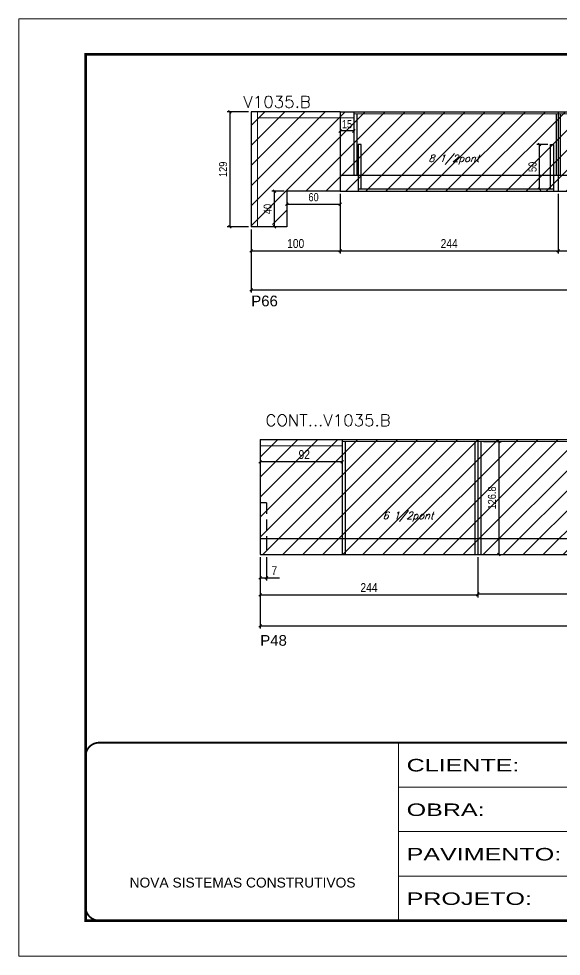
# Model space of a CAD drawing. Extents: x -20960 to -5926, y -2106 to 21915.
# Drawn here: x -7452 to -6844, y 10528 to 11578 of the extents above; entities that cross this region are included whole.
import ezdxf

# ---------------------------------------------------------------- set-up
doc = ezdxf.new("R2010")
doc.units = 0
for name, pattern in [('CONTINUO', [0]), ('DASHED', [0.75, 0.5, -0.25]), ('HIDDEN', [0.375, 0.25, -0.125])]:
    doc.linetypes.add(name, pattern=pattern)
for name, color, linetype in [('5', 5, 'Continuous'), ('COTA', 241, 'Continuous'), ('Painéis', 200, 'Continuous'), ('Reaproveitamento', 251, 'Continuous'), ('SARR_2.2x7', 40, 'Continuous'), ('SARR_3.5x7', 81, 'Continuous'), ('texto', 7, 'Continuous')]:
    doc.layers.add(name, color=color, linetype=linetype)
for name, color, linetype, lineweight in [('Folhas', 255, 'Continuous', 9), ('Sarr 2.2x7', 40, 'Continuous', 9), ('SARRAFO DE PRESSAO', 251, 'DASHED', 9), ('Texto Seção', 7, 'Continuous', 15)]:
    doc.layers.add(name, color=color, linetype=linetype, lineweight=lineweight)
doc.styles.add('ARIAL', font='arial.ttf')
doc.styles.add('COTA TECNICA', font='techl___.ttf', dxfattribs={"height": 10})
doc.styles.add('COTA TECNICA-50', font='techl___.ttf', dxfattribs={"height": 9})
doc.styles.add('REGUA-120', font='ROMANS.shx', dxfattribs={"height": 15})
doc.styles.add('Romans', font='romans.shx')
doc.styles.get("Standard").update_dxf_attribs({"font": 'arial.ttf'})
doc.styles.add('Tecnologia', font='')
doc.styles.get('Tecnologia').set_extended_font_data('Forgotten Futurist')
doc.dimstyles.new('COTA PAINEL-50', dxfattribs={"dimtxt": 9, "dimasz": 3, "dimexe": 3, "dimexo": 3, "dimgap": 3, "dimtad": 1, "dimdec": 1, "dimzin": 12, "dimdsep": 46, "dimtxsty": 'COTA TECNICA-50', "dimblk1": 'OBLIQUE', "dimblk2": 'OBLIQUE', "dimsah": 1, "dimcen": 0.9, "dimclrd": 4, "dimclre": 4, "dimclrt": 240, "dimadec": 1, "dimazin": 3, "dimtfac": 1, "dimtdec": 1, "dimtmove": 0, "dimatfit": 3, "dimfxl": 1, "dimtolj": 1, "dimtzin": 12, "dimarcsym": 0})
doc.dimstyles.new('PAINEL', dxfattribs={"dimtxt": 10, "dimasz": 3, "dimexe": 3, "dimexo": 3, "dimgap": 3, "dimtad": 1, "dimdec": 1, "dimzin": 12, "dimdsep": 46, "dimtxsty": 'COTA TECNICA', "dimblk1": 'OBLIQUE', "dimblk2": 'OBLIQUE', "dimsah": 1, "dimcen": 0.9, "dimclrd": 4, "dimclre": 4, "dimclrt": 240, "dimadec": 1, "dimazin": 3, "dimtfac": 1, "dimtdec": 1, "dimtmove": 0, "dimatfit": 3, "dimfxl": 1, "dimtolj": 1, "dimtzin": 12, "dimarcsym": 0})

# ---------------------------------------------------------------- blocks, each defined once
blk = doc.blocks.new('9999999999')
at = {"color": 30, "linetype": 'CONTINUO'}
for p, q in [((98564.6, 34230.2), (98564.6, 34429.4)), ((98564.6, 34379.6), (99584, 34379.6)), ((98564.6, 34329.8), (99488, 34329.8)), ((98564.6, 34280), (99488, 34280))]:
    blk.add_line(p, q, dxfattribs=at)
at = {"color": 30, "linetype": 'CONTINUO', "const_width": 2}
blk.add_lwpolyline([(99584, 34230.2), (99584, 34414.4, 0.414214), (99569, 34429.4), (98229, 34429.4, 0.414214), (98214, 34414.4), (98214, 34245.2, 0.414214), (98229, 34230.2), (99584, 34230.2)], format="xyb", dxfattribs=at)
at = {"layer": 'Folhas'}
blk.add_lwpolyline([(98139, 34190.2), (99624, 34190.2), (99624, 35240.2), (98139, 35240.2)], close=True, dxfattribs=at)
at = {"layer": 'Folhas', "color": 30, "const_width": 3}
blk.add_lwpolyline([(98214, 34230.2), (99584, 34230.2), (99584, 35200.2), (98214, 35200.2)], close=True, dxfattribs=at)
at = {"color": 7, "linetype": 'Continuous', "ltscale": 5, "style": 'ARIAL'}
blk.add_text('NOVA SISTEMAS CONSTRUTIVOS', height=11.059, dxfattribs=at).set_placement((98263.2, 34267.2))
at = {"layer": 'Folhas', "color": 7, "style": 'Tecnologia', "width": 1.5}
for s, p in [('CLIENTE:', (98573.7, 34397.2)), ('OBRA:', (98573.7, 34347.3)), ('PAVIMENTO:', (98573.7, 34297.5)), ('PROJETO:', (98573.7, 34247.7))]:
    blk.add_text(s, height=14, dxfattribs=at).set_placement(p)
blk = doc.blocks.new('_Oblique')
at = {"color": 0, "linetype": 'ByBlock', "lineweight": -2}
blk.add_line((-0.5, -0.5), (0.5, 0.5), dxfattribs=at)
blk = doc.blocks.new('*D7657')
at = {"layer": 'COTA', "color": 4, "linetype": 'ByBlock', "lineweight": -2, "transparency": 16777216}
for p, q in [((-7091.6, 11382.1), (-7091.6, 11315.3)), ((-6847.6, 11382.1), (-6847.6, 11315.3)), ((-7091.6, 11318.3), (-6847.6, 11318.3))]:
    blk.add_line(p, q, dxfattribs=at)
at = {"layer": 'Defpoints', "color": 0, "linetype": 'ByBlock', "transparency": 16777216}
for p in [(-7091.6, 11385.1), (-6847.6, 11385.1), (-6847.6, 11318.3)]:
    blk.add_point(p, dxfattribs=at)
at = {"layer": 'COTA', "color": 4, "linetype": 'ByBlock', "lineweight": -2, "transparency": 16777216, "xscale": 3, "yscale": 3, "zscale": 3, "rotation": 180}
blk.add_blockref('_Oblique', (-7091.6, 11318.3), dxfattribs=at)
at = {"layer": 'COTA', "color": 4, "linetype": 'ByBlock', "lineweight": -2, "transparency": 16777216, "xscale": 3, "yscale": 3, "zscale": 3}
blk.add_blockref('_Oblique', (-6847.6, 11318.3), dxfattribs=at)
at = {"layer": 'COTA', "color": 240, "linetype": 'ByBlock', "transparency": 16777216, "insert": (-6969.6, 11326.4), "char_height": 10, "attachment_point": 5, "style": 'COTA TECNICA'}
blk.add_mtext('\\A1;244', dxfattribs=at)
blk = doc.blocks.new('*D7658')
at = {"layer": 'COTA', "color": 4, "linetype": 'ByBlock', "lineweight": -2, "transparency": 16777216}
for p, q in [((-6847.6, 11382.1), (-6847.6, 11315.3)), ((-6603.6, 11382.1), (-6603.6, 11315.3)), ((-6847.6, 11318.3), (-6603.6, 11318.3))]:
    blk.add_line(p, q, dxfattribs=at)
at = {"layer": 'Defpoints', "color": 0, "linetype": 'ByBlock', "transparency": 16777216}
for p in [(-6847.6, 11385.1), (-6603.6, 11385.1), (-6603.6, 11318.3)]:
    blk.add_point(p, dxfattribs=at)
at = {"layer": 'COTA', "color": 4, "linetype": 'ByBlock', "lineweight": -2, "transparency": 16777216, "xscale": 3, "yscale": 3, "zscale": 3, "rotation": 180}
blk.add_blockref('_Oblique', (-6847.6, 11318.3), dxfattribs=at)
at = {"layer": 'COTA', "color": 4, "linetype": 'ByBlock', "lineweight": -2, "transparency": 16777216, "xscale": 3, "yscale": 3, "zscale": 3}
blk.add_blockref('_Oblique', (-6603.6, 11318.3), dxfattribs=at)
at = {"layer": 'COTA', "color": 240, "linetype": 'ByBlock', "transparency": 16777216, "insert": (-6725.6, 11326.4), "char_height": 10, "attachment_point": 5, "style": 'COTA TECNICA'}
blk.add_mtext('\\A1;244', dxfattribs=at)
blk = doc.blocks.new('*D7660')
at = {"layer": 'COTA', "color": 4, "linetype": 'ByBlock', "lineweight": -2, "transparency": 16777216}
for p, q in [((-6165.6, 11382.1), (-6165.6, 11271.5)), ((-7191.6, 11342.1), (-7191.6, 11271.5)), ((-7191.6, 11274.5), (-6165.6, 11274.5))]:
    blk.add_line(p, q, dxfattribs=at)
at = {"layer": 'Defpoints', "color": 0, "linetype": 'ByBlock', "transparency": 16777216}
for p in [(-6165.6, 11385.1), (-7191.6, 11345.1), (-6165.6, 11274.5)]:
    blk.add_point(p, dxfattribs=at)
at = {"layer": 'COTA', "color": 4, "linetype": 'ByBlock', "lineweight": -2, "transparency": 16777216, "xscale": 3, "yscale": 3, "zscale": 3, "rotation": 180}
blk.add_blockref('_Oblique', (-7191.6, 11274.5), dxfattribs=at)
at = {"layer": 'COTA', "color": 4, "linetype": 'ByBlock', "lineweight": -2, "transparency": 16777216, "xscale": 3, "yscale": 3, "zscale": 3}
blk.add_blockref('_Oblique', (-6165.6, 11274.5), dxfattribs=at)
at = {"layer": 'COTA', "color": 240, "linetype": 'ByBlock', "transparency": 16777216, "insert": (-6678.6, 11282.6), "char_height": 10, "attachment_point": 5, "style": 'COTA TECNICA'}
blk.add_mtext('\\A1;1026', dxfattribs=at)
blk = doc.blocks.new('*D7662')
at = {"layer": 'COTA', "color": 4, "linetype": 'ByBlock', "lineweight": -2, "transparency": 16777216}
for p, q in [((-7181.5, 10975.1), (-7181.5, 10930)), ((-6937.5, 10975.1), (-6937.5, 10930)), ((-7181.5, 10933), (-6937.5, 10933))]:
    blk.add_line(p, q, dxfattribs=at)
at = {"layer": 'Defpoints', "color": 0, "linetype": 'ByBlock', "transparency": 16777216}
for p in [(-7181.5, 10978.1), (-6937.5, 10978.1), (-6937.5, 10933)]:
    blk.add_point(p, dxfattribs=at)
at = {"layer": 'COTA', "color": 4, "linetype": 'ByBlock', "lineweight": -2, "transparency": 16777216, "xscale": 3, "yscale": 3, "zscale": 3, "rotation": 180}
blk.add_blockref('_Oblique', (-7181.5, 10933), dxfattribs=at)
at = {"layer": 'COTA', "color": 4, "linetype": 'ByBlock', "lineweight": -2, "transparency": 16777216, "xscale": 3, "yscale": 3, "zscale": 3}
blk.add_blockref('_Oblique', (-6937.5, 10933), dxfattribs=at)
at = {"layer": 'COTA', "color": 240, "linetype": 'ByBlock', "transparency": 16777216, "insert": (-7059.5, 10941.1), "char_height": 10, "attachment_point": 5, "style": 'COTA TECNICA'}
blk.add_mtext('\\A1;244', dxfattribs=at)
blk = doc.blocks.new('*D7663')
at = {"layer": 'COTA', "color": 4, "linetype": 'ByBlock', "lineweight": -2, "transparency": 16777216}
for p, q in [((-7181.5, 10975.1), (-7181.5, 10895.3)), ((-6387.5, 10975.1), (-6387.5, 10895.3)), ((-7181.5, 10898.3), (-6387.5, 10898.3))]:
    blk.add_line(p, q, dxfattribs=at)
at = {"layer": 'Defpoints', "color": 0, "linetype": 'ByBlock', "transparency": 16777216}
for p in [(-7181.5, 10978.1), (-6387.5, 10978.1), (-6387.5, 10898.3)]:
    blk.add_point(p, dxfattribs=at)
at = {"layer": 'COTA', "color": 4, "linetype": 'ByBlock', "lineweight": -2, "transparency": 16777216, "xscale": 3, "yscale": 3, "zscale": 3, "rotation": 180}
blk.add_blockref('_Oblique', (-7181.5, 10898.3), dxfattribs=at)
at = {"layer": 'COTA', "color": 4, "linetype": 'ByBlock', "lineweight": -2, "transparency": 16777216, "xscale": 3, "yscale": 3, "zscale": 3}
blk.add_blockref('_Oblique', (-6387.5, 10898.3), dxfattribs=at)
at = {"layer": 'COTA', "color": 240, "linetype": 'ByBlock', "transparency": 16777216, "insert": (-6784.5, 10906.4), "char_height": 10, "attachment_point": 5, "style": 'COTA TECNICA'}
blk.add_mtext('\\A1;794', dxfattribs=at)
blk = doc.blocks.new('*D7664')
at = {"layer": 'COTA', "color": 4, "linetype": 'ByBlock', "lineweight": -2, "transparency": 16777216}
for p, q in [((-6937.5, 10975.1), (-6937.5, 10931)), ((-6693.5, 10975.1), (-6693.5, 10931)), ((-6937.5, 10934), (-6693.5, 10934))]:
    blk.add_line(p, q, dxfattribs=at)
at = {"layer": 'Defpoints', "color": 0, "linetype": 'ByBlock', "transparency": 16777216}
for p in [(-6937.5, 10978.1), (-6693.5, 10978.1), (-6693.5, 10934)]:
    blk.add_point(p, dxfattribs=at)
at = {"layer": 'COTA', "color": 4, "linetype": 'ByBlock', "lineweight": -2, "transparency": 16777216, "xscale": 3, "yscale": 3, "zscale": 3, "rotation": 180}
blk.add_blockref('_Oblique', (-6937.5, 10934), dxfattribs=at)
at = {"layer": 'COTA', "color": 4, "linetype": 'ByBlock', "lineweight": -2, "transparency": 16777216, "xscale": 3, "yscale": 3, "zscale": 3}
blk.add_blockref('_Oblique', (-6693.5, 10934), dxfattribs=at)
at = {"layer": 'COTA', "color": 240, "linetype": 'ByBlock', "transparency": 16777216, "insert": (-6815.5, 10942.1), "char_height": 10, "attachment_point": 5, "style": 'COTA TECNICA'}
blk.add_mtext('\\A1;244', dxfattribs=at)
blk = doc.blocks.new('*D7667')
at = {"layer": 'COTA', "color": 4, "lineweight": -2, "ltscale": 25, "transparency": 16777216}
for p, q in [((-7091.6, 11359.1), (-7091.6, 11315.3)), ((-7191.6, 11342.1), (-7191.6, 11315.3)), ((-7191.6, 11318.3), (-7091.6, 11318.3))]:
    blk.add_line(p, q, dxfattribs=at)
at = {"layer": 'Defpoints', "color": 0, "ltscale": 25, "transparency": 16777216}
for p in [(-7091.6, 11362.1), (-7191.6, 11345.1), (-7091.6, 11318.3)]:
    blk.add_point(p, dxfattribs=at)
at = {"layer": 'COTA', "color": 4, "lineweight": -2, "ltscale": 25, "transparency": 16777216, "xscale": 3, "yscale": 3, "zscale": 3, "rotation": 180}
blk.add_blockref('_Oblique', (-7191.6, 11318.3), dxfattribs=at)
at = {"layer": 'COTA', "color": 4, "lineweight": -2, "ltscale": 25, "transparency": 16777216, "xscale": 3, "yscale": 3, "zscale": 3}
blk.add_blockref('_Oblique', (-7091.6, 11318.3), dxfattribs=at)
at = {"layer": 'COTA', "color": 240, "ltscale": 25, "transparency": 16777216, "insert": (-7141.6, 11326.4), "char_height": 10, "attachment_point": 5, "style": 'COTA TECNICA'}
blk.add_mtext('\\A1;100', dxfattribs=at)
blk = doc.blocks.new('*D7722')
at = {"layer": 'COTA', "color": 4, "lineweight": -2, "ltscale": 25, "transparency": 16777216}
for p, q in [((-7181.5, 11097.1), (-7181.5, 11079)), ((-7089.5, 11097.1), (-7089.5, 11079)), ((-7089.5, 11082), (-7181.5, 11082))]:
    blk.add_line(p, q, dxfattribs=at)
at = {"layer": 'Defpoints', "color": 0, "ltscale": 25, "transparency": 16777216}
for p in [(-7181.5, 11100.1), (-7089.5, 11100.1), (-7181.5, 11082)]:
    blk.add_point(p, dxfattribs=at)
at = {"layer": 'COTA', "color": 4, "lineweight": -2, "ltscale": 25, "transparency": 16777216, "xscale": 3, "yscale": 3, "zscale": 3, "rotation": 180}
blk.add_blockref('_Oblique', (-7181.5, 11082), dxfattribs=at)
at = {"layer": 'COTA', "color": 4, "lineweight": -2, "ltscale": 25, "transparency": 16777216, "xscale": 3, "yscale": 3, "zscale": 3}
blk.add_blockref('_Oblique', (-7089.5, 11082), dxfattribs=at)
at = {"layer": 'COTA', "color": 240, "ltscale": 25, "transparency": 16777216, "insert": (-7132, 11090.1), "char_height": 10, "attachment_point": 5, "style": 'COTA TECNICA'}
blk.add_mtext('\\A1;92', dxfattribs=at)
blk = doc.blocks.new('*D7668')
at = {"layer": 'COTA', "color": 4, "lineweight": -2, "ltscale": 25, "transparency": 16777216}
for p, q in [((-7181.5, 10975.1), (-7181.5, 10949)), ((-7174.5, 10975.1), (-7174.5, 10949)), ((-7181.5, 10952), (-7174.5, 10952)), ((-7174.5, 10952), (-7159.8, 10952))]:
    blk.add_line(p, q, dxfattribs=at)
at = {"layer": 'Defpoints', "color": 0, "ltscale": 25, "transparency": 16777216}
for p in [(-7181.5, 10978.1), (-7174.5, 10978.1), (-7174.5, 10952)]:
    blk.add_point(p, dxfattribs=at)
at = {"layer": 'COTA', "color": 4, "lineweight": -2, "ltscale": 25, "transparency": 16777216, "xscale": 3, "yscale": 3, "zscale": 3, "rotation": 180}
blk.add_blockref('_Oblique', (-7181.5, 10952), dxfattribs=at)
at = {"layer": 'COTA', "color": 4, "lineweight": -2, "ltscale": 25, "transparency": 16777216, "xscale": 3, "yscale": 3, "zscale": 3}
blk.add_blockref('_Oblique', (-7174.5, 10952), dxfattribs=at)
at = {"layer": 'COTA', "color": 240, "ltscale": 25, "transparency": 16777216, "insert": (-7165.6, 10960.1), "char_height": 10, "attachment_point": 5, "style": 'COTA TECNICA'}
blk.add_mtext('\\A1;7', dxfattribs=at)
blk = doc.blocks.new('*D7723')
at = {"layer": 'COTA', "color": 4, "lineweight": -2, "transparency": 16777216}
for p, q in [((-7194.6, 11474.1), (-7218.4, 11474.1)), ((-7215.4, 11474.1), (-7215.4, 11345.1)), ((-7194.6, 11345.1), (-7218.4, 11345.1))]:
    blk.add_line(p, q, dxfattribs=at)
at = {"layer": 'Defpoints', "color": 0, "transparency": 16777216}
for p in [(-7191.6, 11474.1), (-7215.4, 11345.1), (-7191.6, 11345.1)]:
    blk.add_point(p, dxfattribs=at)
at = {"layer": 'COTA', "color": 4, "lineweight": -2, "transparency": 16777216, "xscale": 3, "yscale": 3, "zscale": 3}
for p, rotation in [((-7215.4, 11474.1), 90), ((-7215.4, 11345.1), 270)]:
    blk.add_blockref('_Oblique', p, dxfattribs=dict(at, rotation=rotation))
at = {"layer": 'COTA', "color": 240, "transparency": 16777216, "insert": (-7223, 11409.6), "char_height": 9, "attachment_point": 5, "rotation": 90, "style": 'COTA TECNICA-50'}
blk.add_mtext('\\A1;129', dxfattribs=at)
blk = doc.blocks.new('*D7763')
at = {"layer": 'COTA', "color": 4, "lineweight": -2, "transparency": 16777216}
for p, q in [((-7154.6, 11385.1), (-7168.4, 11385.1)), ((-7165.4, 11345.1), (-7165.4, 11385.1)), ((-7154.6, 11345.1), (-7168.4, 11345.1))]:
    blk.add_line(p, q, dxfattribs=at)
at = {"layer": 'Defpoints', "color": 0, "transparency": 16777216}
for p in [(-7165.4, 11385.1), (-7151.6, 11385.1), (-7151.6, 11345.1)]:
    blk.add_point(p, dxfattribs=at)
at = {"layer": 'COTA', "color": 4, "lineweight": -2, "transparency": 16777216, "xscale": 3, "yscale": 3, "zscale": 3}
for p, rotation in [((-7165.4, 11385.1), 90), ((-7165.4, 11345.1), 270)]:
    blk.add_blockref('_Oblique', p, dxfattribs=dict(at, rotation=rotation))
at = {"layer": 'COTA', "color": 240, "transparency": 16777216, "insert": (-7173, 11365.1), "char_height": 9, "attachment_point": 5, "rotation": 90, "style": 'COTA TECNICA-50'}
blk.add_mtext('\\A1;40', dxfattribs=at)
blk = doc.blocks.new('*D7764')
at = {"layer": 'COTA', "color": 4, "lineweight": -2, "transparency": 16777216}
for p, q in [((-7151.6, 11382.1), (-7151.6, 11367.7)), ((-7091.6, 11382.1), (-7091.6, 11367.7)), ((-7151.6, 11370.7), (-7091.6, 11370.7))]:
    blk.add_line(p, q, dxfattribs=at)
at = {"layer": 'Defpoints', "color": 0, "transparency": 16777216}
for p in [(-7151.6, 11385.1), (-7091.6, 11385.1), (-7091.6, 11370.7)]:
    blk.add_point(p, dxfattribs=at)
at = {"layer": 'COTA', "color": 4, "lineweight": -2, "transparency": 16777216, "xscale": 3, "yscale": 3, "zscale": 3, "rotation": 180}
blk.add_blockref('_Oblique', (-7151.6, 11370.7), dxfattribs=at)
at = {"layer": 'COTA', "color": 4, "lineweight": -2, "transparency": 16777216, "xscale": 3, "yscale": 3, "zscale": 3}
blk.add_blockref('_Oblique', (-7091.6, 11370.7), dxfattribs=at)
at = {"layer": 'COTA', "color": 240, "transparency": 16777216, "insert": (-7121.6, 11378.3), "char_height": 9, "attachment_point": 5, "style": 'COTA TECNICA-50'}
blk.add_mtext('\\A1;60', dxfattribs=at)
blk = doc.blocks.new('*D7766')
at = {"layer": 'COTA', "color": 4, "lineweight": -2, "transparency": 16777216}
for p, q in [((-7091.6, 11464.1), (-7091.6, 11449.5)), ((-7076.6, 11464.1), (-7076.6, 11449.5)), ((-7076.6, 11452.5), (-7091.6, 11452.5))]:
    blk.add_line(p, q, dxfattribs=at)
at = {"layer": 'Defpoints', "color": 0, "transparency": 16777216}
for p in [(-7091.6, 11467.1), (-7076.6, 11467.1), (-7091.6, 11452.5)]:
    blk.add_point(p, dxfattribs=at)
at = {"layer": 'COTA', "color": 4, "lineweight": -2, "transparency": 16777216, "xscale": 3, "yscale": 3, "zscale": 3, "rotation": 180}
blk.add_blockref('_Oblique', (-7091.6, 11452.5), dxfattribs=at)
at = {"layer": 'COTA', "color": 4, "lineweight": -2, "transparency": 16777216, "xscale": 3, "yscale": 3, "zscale": 3}
blk.add_blockref('_Oblique', (-7076.6, 11452.5), dxfattribs=at)
at = {"layer": 'COTA', "color": 240, "transparency": 16777216, "insert": (-7084.1, 11460.1), "char_height": 9, "attachment_point": 5, "style": 'COTA TECNICA-50'}
blk.add_mtext('\\A1;15', dxfattribs=at)
blk = doc.blocks.new('*D7767')
at = {"layer": 'COTA', "color": 4, "lineweight": -2, "transparency": 16777216}
for p, q in [((-6931, 11104.9), (-6911, 11104.9)), ((-6914, 11104.9), (-6914, 10978.1)), ((-6931, 10978.1), (-6911, 10978.1))]:
    blk.add_line(p, q, dxfattribs=at)
at = {"layer": 'Defpoints', "color": 0, "transparency": 16777216}
for p in [(-6934, 11104.9), (-6934, 10978.1), (-6914, 10978.1)]:
    blk.add_point(p, dxfattribs=at)
at = {"layer": 'COTA', "color": 4, "lineweight": -2, "transparency": 16777216, "xscale": 3, "yscale": 3, "zscale": 3}
for p, rotation in [((-6914, 11104.9), 90), ((-6914, 10978.1), 270)]:
    blk.add_blockref('_Oblique', p, dxfattribs=dict(at, rotation=rotation))
at = {"layer": 'COTA', "color": 240, "transparency": 16777216, "insert": (-6921.6, 11041.5), "char_height": 9, "attachment_point": 5, "rotation": 90, "style": 'COTA TECNICA-50'}
blk.add_mtext('\\A1;126.8', dxfattribs=at)
blk = doc.blocks.new('*D7728')
at = {"layer": 'COTA', "color": 4, "lineweight": -2, "transparency": 16777216}
for p, q in [((-6859.1, 11437.3), (-6871.5, 11437.3)), ((-6868.5, 11387.3), (-6868.5, 11437.3)), ((-6859.1, 11387.3), (-6871.5, 11387.3))]:
    blk.add_line(p, q, dxfattribs=at)
at = {"layer": 'Defpoints', "color": 0, "transparency": 16777216}
for p in [(-6868.5, 11437.3), (-6856.1, 11437.3), (-6856.1, 11387.3)]:
    blk.add_point(p, dxfattribs=at)
at = {"layer": 'COTA', "color": 4, "lineweight": -2, "transparency": 16777216, "xscale": 3, "yscale": 3, "zscale": 3}
for p, rotation in [((-6868.5, 11437.3), 90), ((-6868.5, 11387.3), 270)]:
    blk.add_blockref('_Oblique', p, dxfattribs=dict(at, rotation=rotation))
at = {"layer": 'COTA', "color": 240, "transparency": 16777216, "insert": (-6876.1, 11412.3), "char_height": 9, "attachment_point": 5, "rotation": 90, "style": 'COTA TECNICA-50'}
blk.add_mtext('\\A1;50', dxfattribs=at)

msp = doc.modelspace()

# ---------------------------------------------------------------- hatches: boundary and pattern name
at = {"layer": 'Reaproveitamento', "transparency": 33554684}
h = msp.add_hatch(dxfattribs=at)
h.set_pattern_fill('ANSI31', color=256, scale=5)
h.set_pattern_definition([(45, (4755, 2279.15), (-11.22532, 11.22532), [])])
h.paths.add_polyline_path([(-6165.59, 11474.09), (-7191.59, 11474.09), (-7191.59, 11345.09), (-7151.59, 11349.74), (-7151.59, 11385.09), (-7091.59, 11385.09), (-6165.59, 11385.09)])
h = msp.add_hatch(dxfattribs=at)
h.set_pattern_fill('ANSI31', color=256, scale=5)
h.set_pattern_definition([(45, (4665.083, 1920.108), (-11.22532, 11.22532), [])])
h.paths.add_polyline_path([(-7181.51, 11107.05), (-7181.51, 10978.05), (-6387.51, 10978.05), (-6387.51, 11107.05)])

# ---------------------------------------------------------------- linework, layer by layer
at = {"layer": 'Painéis', "ltscale": 25}
for p, q in [((-7162.59, 11474.09), (-7191.59, 11474.09)), ((-7191.59, 11474.09), (-7191.59, 11345.09)), ((-7091.59, 11474.09), (-7162.59, 11474.09)), ((-7162.59, 11474.09), (-7162.59, 11474.09)), ((-7151.59, 11385.09), (-7151.59, 11345.09)), ((-7091.59, 11385.09), (-7151.59, 11385.09)), ((-7151.59, 11345.09), (-7191.59, 11345.09))]:
    msp.add_line(p, q, dxfattribs=at)
at = {"layer": 'Painéis', "linetype": 'ByBlock'}
for p, q in [((-7091.59, 11474.09), (-6165.59, 11474.09)), ((-7091.59, 11474.09), (-7091.59, 11385.09)), ((-6847.59, 11474.09), (-6847.59, 11385.09)), ((-7091.59, 11403.09), (-6359.59, 11403.09)), ((-7091.59, 11385.09), (-6165.59, 11385.09)), ((-7181.51, 11107.05), (-7089.51, 11107.05)), ((-7181.51, 11107.05), (-7181.51, 10978.05)), ((-7089.51, 11107.05), (-6693.51, 11107.05)), ((-7031.51, 11107.05), (-7031.51, 11107.05)), ((-6937.51, 11107.05), (-6937.51, 10978.05)), ((-7181.51, 10996.05), (-7093.51, 10996.05)), ((-7093.51, 10996.05), (-6387.51, 10996.05)), ((-7181.51, 10978.05), (-7093.51, 10978.05)), ((-7093.51, 10978.05), (-6387.51, 10978.05))]:
    msp.add_line(p, q, dxfattribs=at)
at = {"layer": 'Painéis'}
msp.add_line((-7093.51, 10996.05), (-7093.51, 10996.05), dxfattribs=at)
at = {"layer": 'Sarr 2.2x7'}
for p, q in [((-7184.59, 11474.09), (-7184.59, 11345.09)), ((-7091.59, 11467.09), (-7184.59, 11467.09)), ((-7091.59, 11467.09), (-7091.59, 11467.09)), ((-7091.59, 11467.09), (-7076.59, 11467.09)), ((-7076.59, 11471.89), (-6847.59, 11471.89)), ((-6847.59, 11471.89), (-6603.59, 11471.89)), ((-7181.51, 11100.05), (-7089.51, 11100.05)), ((-7089.51, 11104.85), (-6937.51, 11104.85)), ((-6937.51, 11104.85), (-6693.51, 11104.85))]:
    msp.add_line(p, q, dxfattribs=at)
at = {"layer": 'SARR_2.2x7', "linetype": 'Continuous', "ltscale": 50}
msp.add_line((-6852.59, 11387.29), (-7071.64, 11387.29), dxfattribs=at)
at = {"layer": 'SARR_2.2x7', "linetype": 'HIDDEN', "ltscale": 50}
for p, q in [((-7174.51, 11036.07), (-7181.51, 11036.07)), ((-7174.51, 11036.07), (-7174.51, 10996.05)), ((-7174.51, 10996.05), (-7174.51, 10978.05))]:
    msp.add_line(p, q, dxfattribs=at)
at = {"layer": 'SARR_3.5x7'}
for p, q in [((-7091.59, 11474.09), (-7091.59, 11385.09)), ((-7076.59, 11474.09), (-7076.59, 11403.09)), ((-7073.09, 11471.89), (-7073.09, 11403.09)), ((-6849.79, 11471.89), (-6849.79, 11403.09)), ((-6845.39, 11471.89), (-6845.39, 11403.09)), ((-7089.51, 11107.05), (-7089.51, 10978.05)), ((-7086.01, 11104.85), (-7086.01, 10978.05)), ((-6941.01, 11104.85), (-6941.01, 10978.05)), ((-6934.01, 11104.85), (-6934.01, 10978.05)), ((-6937.51, 10996.05), (-6937.51, 10978.05)), ((-7089.51, 10978.05), (-7086.01, 10978.05)), ((-6941.01, 10978.05), (-6937.51, 10978.05)), ((-6937.51, 10978.05), (-6934.01, 10978.05))]:
    msp.add_line(p, q, dxfattribs=at)
for points in [[(-7068.09, 11387.29), (-7068.09, 11437.29), (-7071.59, 11437.29), (-7071.59, 11385.09)], [(-6856.09, 11387.29), (-6856.09, 11437.29), (-6852.59, 11437.29), (-6852.59, 11385.09)]]:
    msp.add_lwpolyline(points, dxfattribs=at)

# ---------------------------------------------------------------- block references
at = {"layer": 'SARRAFO DE PRESSAO', "color": 6, "linetype": 'ByBlock'}
msp.add_blockref('9999999999', (-105590.98, -23661.99), dxfattribs=at)

# ---------------------------------------------------------------- texts
at = {"layer": '5', "linetype": 'Continuous'}
for s, p in [('P66', (-7191.41, 11256.1)), ('P48', (-7181.32, 10875.97))]:
    msp.add_text(s, height=12, rotation=359.99996, dxfattribs=at).set_placement(p)
at = {"layer": 'texto', "color": 2, "char_height": 8, "attachment_point": 5, "style": 'Romans'}
for s, insert in [('{\\Q19;\\C256;8 1/2pont}', (-6964.39, 11420.48)), ('{\\Q19;\\C256;6 1/2pont}', (-7015.8, 11020.5))]:
    msp.add_mtext(s, dxfattribs=dict(at, insert=insert))
at = {"layer": 'Texto Seção', "style": 'REGUA-120', "width": 1.05}
for s, p in [('V1035.B', (-7200.19, 11478.58)), ('CONT...V1035.B', (-7175.5, 11121.93))]:
    msp.add_text(s, height=13, dxfattribs=at).set_placement(p)

# ---------------------------------------------------------------- dimensions: what is measured, and where the dimension line sits
at = {"layer": 'COTA'}
for base, p1, p2, picture, middle in [((-7215.44, 11345.09), (-7191.59, 11474.09), (-7191.59, 11345.09), '*D7723', (-7223.02, 11409.59)), ((-6868.48, 11437.29), (-6856.09, 11387.29), (-6856.09, 11437.29), '*D7728', (-6876.08, 11412.29)), ((-7165.39, 11385.09), (-7151.59, 11345.09), (-7151.59, 11385.09), '*D7763', (-7172.98, 11365.09)), ((-6914.02, 10978.05), (-6934.01, 11104.85), (-6934.01, 10978.05), '*D7767', (-6921.63, 11041.45))]:
    dim = msp.add_linear_dim(base=base, p1=p1, p2=p2, angle=90, dimstyle='COTA PAINEL-50', dxfattribs=at)
    dim.commit()
    dim.dimension.update_dxf_attribs({"geometry": picture, "text_midpoint": middle})
for base, p1, p2, picture, middle in [((-7091.59, 11452.52), (-7076.59, 11467.09), (-7091.59, 11467.09), '*D7766', (-7084.09, 11460.12)), ((-7091.59, 11370.66), (-7151.59, 11385.09), (-7091.59, 11385.09), '*D7764', (-7121.59, 11378.25))]:
    dim = msp.add_linear_dim(base=base, p1=p1, p2=p2, dimstyle='COTA PAINEL-50', dxfattribs=at)
    dim.commit()
    dim.dimension.update_dxf_attribs({"geometry": picture, "text_midpoint": middle})
at = {"layer": 'COTA', "linetype": 'ByBlock'}
for base, p1, p2, picture, middle in [((-6165.59, 11274.54), (-7191.59, 11345.09), (-6165.59, 11385.09), '*D7660', (-6678.59, 11282.64)), ((-6847.59, 11318.28), (-7091.59, 11385.09), (-6847.59, 11385.09), '*D7657', (-6969.59, 11326.35)), ((-6937.51, 10933.05), (-7181.51, 10978.05), (-6937.51, 10978.05), '*D7662', (-7059.51, 10941.12)), ((-6387.51, 10898.31), (-7181.51, 10978.05), (-6387.51, 10978.05), '*D7663', (-6784.51, 10906.41)), ((-6693.51, 10934.01), (-6937.51, 10978.05), (-6693.51, 10978.05), '*D7664', (-6815.51, 10942.08))]:
    dim = msp.add_linear_dim(base=base, p1=p1, p2=p2, dimstyle='PAINEL', dxfattribs=at)
    dim.commit()
    dim.dimension.update_dxf_attribs({"geometry": picture, "text_midpoint": middle})
dim = msp.add_linear_dim(base=(-6603.59, 11318.28), p1=(-6847.59, 11385.09), p2=(-6603.59, 11385.09), dimstyle='PAINEL', override={"dimtmove": 1}, dxfattribs=at)
dim.commit()
dim.dimension.update_dxf_attribs({"geometry": '*D7658', "text_midpoint": (-6725.59, 11326.35)})
at = {"layer": 'COTA', "ltscale": 25}
for base, p1, p2, picture, middle in [((-7091.59, 11318.28), (-7191.59, 11345.09), (-7091.59, 11362.09), '*D7667', (-7141.59, 11326.38)), ((-7174.51, 10952.02), (-7181.51, 10978.05), (-7174.51, 10978.05), '*D7668', (-7165.64, 10960.1))]:
    dim = msp.add_linear_dim(base=base, p1=p1, p2=p2, dimstyle='PAINEL', dxfattribs=at)
    dim.commit()
    dim.dimension.update_dxf_attribs({"geometry": picture, "text_midpoint": middle})
dim = msp.add_linear_dim(base=(-7181.51, 11082.05), p1=(-7089.51, 11100.05), p2=(-7181.51, 11100.05), dimstyle='PAINEL', dxfattribs=at)
dim.commit()
dim.dimension.update_dxf_attribs({"geometry": '*D7722', "text_midpoint": (-7131.95, 11082.05), "dimtype": 160})

doc.saveas('drawing.dxf')
